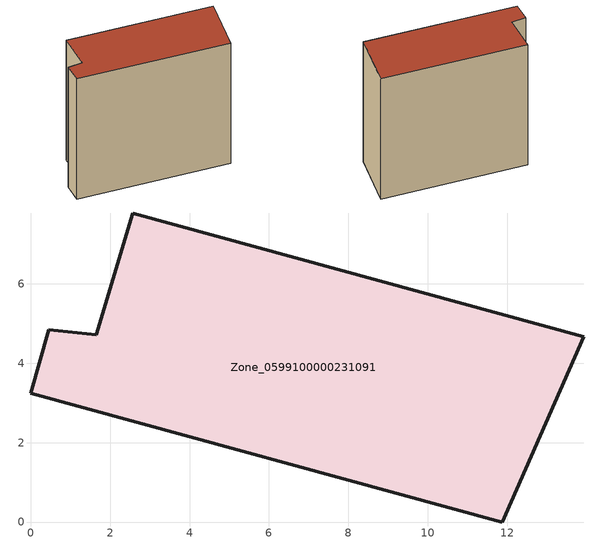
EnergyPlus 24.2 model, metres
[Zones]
Zone_0599100000231091
 floor ground (C_G): 11.88,0 0,3.24 0.45,4.85 1.65,4.72 2.57,7.79 13.93,4.67 z0
 wall outside (C_F): 1.65,4.72 0.45,4.85 0,3.24 11.88,0 13.93,4.67 2.57,7.79 1.65,4.72 z0:10.66
 roof outside (C_R): 13.93,4.67 2.57,7.79 1.65,4.72 0.45,4.85 0,3.24 11.88,0 z10.66
[BUILDING]
Pand.0599100000231091: North Axis=0; Terrain=City; Loads Convergence Tolerance Value=0.04; Temperature Convergence Tolerance Value=0.4; Solar Distribution=FullExterior; Maximum Number of Warmup Days=25; Minimum Number of Warmup Days=1
[Site:Location]
Rotterdam.The.Hague.AP_ZH_NLD Design_Conditions: Latitude=51.96; Longitude=4.45; Time Zone=1; Elevation=-4.5
[SITE:GROUNDTEMPERATURE:BUILDINGSURFACE]
18, 18, 18, 18, 18, 18, 18, 18, 18, 18, 18, 18
[MATERIAL] Thermal Absorptance=0.9; Solar Absorptance=0.7; Visible Absorptance=0.7
Name | Roughness | Thickness | Conductivity | Density | Specific Heat
G.TI.1946 | MediumSmooth | 0.15 | 1 | 540 | 1210
F.TI.1946 | Rough | 0.3 | 0.857143 | 1920 | 840
R.TI.1946 | MediumRough | 0.2 | 0.1 | 1500 | 1000
[CONSTRUCTION]
C_G: G.TI.1946
C_F: F.TI.1946
C_R: R.TI.1946
[ZONE]
Zone_0599100000231091: Type=1; Multiplier=1; Ceiling Height=Autocalculate; Volume=Autocalculate; Floor Area=autocalculate; Part of Total Floor Area=Yes
[ZONEINFILTRATION:DESIGNFLOWRATE]
Infil_Zone_0599100000231091: Zone or ZoneList or Space or SpaceList=Zone_0599100000231091; Schedule=AlwaysOn; Design Flow Rate Calculation Method=Flow/Area; Flow Rate per Floor Area=0.003; Constant Term Coefficient=1; Temperature Term Coefficient=0; Velocity Term Coefficient=0; Velocity Squared Term Coefficient=0
[HVACTEMPLATE:ZONE:IDEALLOADSAIRSYSTEM]
Zone_0599100000231091: Maximum Heating Supply Air Temperature=50; Minimum Cooling Supply Air Temperature=13; Maximum Heating Supply Air Humidity Ratio=0.0156; Minimum Cooling Supply Air Humidity Ratio=0.0077; Heating Limit=NoLimit; Cooling Limit=NoLimit; Dehumidification Control Type=ConstantSensibleHeatRatio; Cooling Sensible Heat Ratio=0.7; Dehumidification Setpoint=60; Humidification Control Type=None; Humidification Setpoint=30; Outdoor Air Method=None; Outdoor Air Flow Rate per Person=0.00944; Outdoor Air Flow Rate per Zone Floor Area=0; Outdoor Air Flow Rate per Zone=0; Demand Controlled Ventilation Type=None; Outdoor Air Economizer Type=NoEconomizer; Heat Recovery Type=None; Sensible Heat Recovery Effectiveness=0.7; Latent Heat Recovery Effectiveness=0.65
[ZONECONTROL:THERMOSTAT]
ThermostatControl_Zone_0599100000231091: Zone or ZoneList=Zone_0599100000231091; Control Type Schedule=DualSetpointControlType; Control 1=Thermostat_Zone_0599100000231091; Temperature Difference Between Cutout And Setpoint=0
[THERMOSTATSETPOINT:DUALSETPOINT]
Thermostat_Zone_0599100000231091: Heating Setpoint Temperature Schedule=HeatingSetpoint_Zone_0599100000231091; Cooling Setpoint Temperature Schedule=CoolingSetpoint_Zone_0599100000231091
[SCHEDULE:COMPACT]
HeatingSetpoint_Zone_0599100000231091: Through: 12/31, For: AllDays, Until: 24:00, 21
CoolingSetpoint_Zone_0599100000231091: Through: 12/31, For: AllDays, Until: 24:00, 24
DualSetpointControlType: Through: 12/31, For: AllDays, Until: 24:00, 4
AlwaysOn: Through: 12/31, For: AllDays, Until: 24:00, 1
